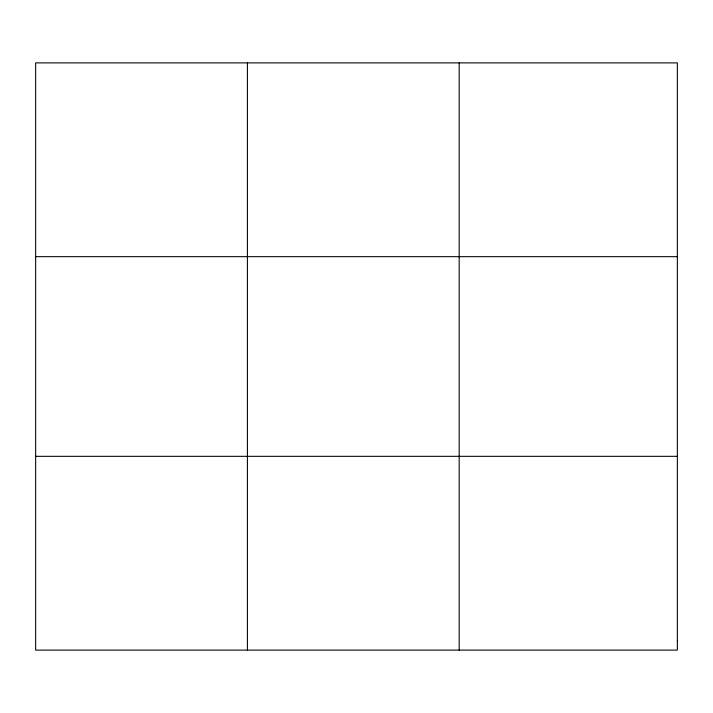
<?xml version="1.0" encoding="UTF-8"?>
<svg xmlns="http://www.w3.org/2000/svg" width="713" height="713" viewBox="0 0 713 713"><rect width="100%" height="100%" fill="white"/><g stroke="black" fill="none" stroke-linecap="round" stroke-linejoin="round"><path stroke-width="1.07" d="M247.411 650.104L247.411 62.896M459.172 650.104L459.172 62.896M35.65 256.671L677.35 256.671M35.65 456.329L677.35 456.329M677.35 640.88L677.35 650.104L35.65 650.104L35.65 62.896L677.35 62.896L677.35 640.88"/></g></svg>
